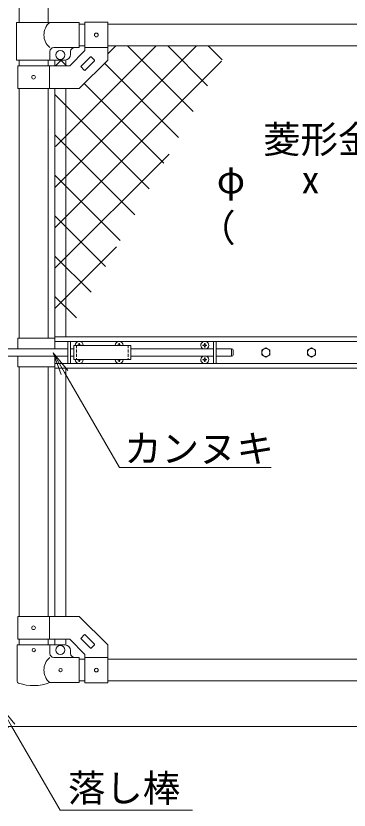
# Model space of a CAD drawing. Units: millimetres, scale not verified. Extents: x -4200 to 4200, y -2970 to 2970.
# Drawn here: x 1484 to 2068, y -765 to 626 of the extents above; entities that cross this region are included whole.
import ezdxf
from ezdxf.enums import TextEntityAlignment as Align

# ---------------------------------------------------------------- set-up
doc = ezdxf.new("R2010")
doc.units = ezdxf.units.MM
doc.header["$LTSCALE"] = 20
doc.linetypes.add('USER2', pattern=[0.375, 0.25, -0.125])
for name, color, linetype, lineweight in [('0-0_D-STR-TXT', 7, 'Continuous', 9), ('0-5_D-STR1', 1, 'Continuous', 18), ('0-6_D-BGD', 7, 'Continuous', 9), ('0-8_D-STR3', 3, 'Continuous', 13), ('0-B_D-STR2', 7, 'Continuous', 9)]:
    doc.layers.add(name, color=color, linetype=linetype, lineweight=lineweight)
doc.styles.add('ＭＳ ゴシック', font='')
doc.styles.get('ＭＳ ゴシック').set_extended_font_data('MS Gothic')

# ---------------------------------------------------------------- blocks, each defined once
blk = doc.blocks.new('MLeader1')
at = {"layer": '0-0_D-STR-TXT'}
blk.add_line((1470.63, -621.08), (1456.41, -583.1), dxfattribs=at)
for points in [[(1482.18, -614.41), (1456.41, -583.1), (1476.41, -617.74)], [(1476.41, -617.74), (1561.35, -764.87), (1785.96, -764.87), (1793.16, -764.87)]]:
    blk.add_lwpolyline(points, dxfattribs=at)
blk = doc.blocks.new('MLeader7')
at = {"layer": '0-0_D-STR-TXT'}
blk.add_line((1563.55, -1.96), (1549.33, 36.02), dxfattribs=at)
for points in [[(1575.1, 4.71), (1549.33, 36.02), (1569.33, 1.37)], [(1569.33, 1.37), (1665.36, -164.96), (1924.15, -164.96), (1931.35, -164.96)]]:
    blk.add_lwpolyline(points, dxfattribs=at)

msp = doc.modelspace()

# ---------------------------------------------------------------- linework, layer by layer
at = {"layer": '0-5_D-STR1'}
for p, q in [((1489.47, 1064.37), (1489.47, 614.37)), ((1540.27, 1064.37), (1540.27, 614.37)), ((1594.87, 611.37), (1604.87, 611.37)), ((1644.87, 611.37), (2279.07, 611.37)), ((1594.87, 573.37), (1604.87, 573.37)), ((1644.87, 573.37), (2279.07, 573.37)), ((1489.47, 548.37), (1489.47, 538.37)), ((1540.27, 548.37), (1540.27, 538.37)), ((1489.47, 498.37), (1489.47, 61.37)), ((1540.27, 498.37), (1540.27, 61.37)), ((1489.47, 11.37), (1489.47, -425.63)), ((1540.27, 11.37), (1540.27, -425.63)), ((1489.47, -465.63), (1489.47, -475.63)), ((1540.27, -465.63), (1540.27, -475.63)), ((1594.87, -500.63), (1604.87, -500.63)), ((1644.87, -500.63), (2279.07, -500.63)), ((1594.87, -538.63), (1604.87, -538.63)), ((1644.87, -538.63), (2279.07, -538.63))]:
    msp.add_line(p, q, dxfattribs=at)
at = {"layer": '0-6_D-BGD'}
msp.add_line((609.22, -618.63), (2359.22, -618.63), dxfattribs=at)
at = {"layer": '0-8_D-STR3'}
for p, q in [((1594.87, 614.37), (1484.92, 614.37)), ((1484.92, 614.37), (1484.92, 548.37)), ((1594.87, 570.37), (1594.87, 614.37)), ((1604.87, 614.62), (1604.87, 564.94)), ((1604.87, 614.62), (1644.87, 614.62)), ((1644.87, 614.62), (1644.87, 548.37)), ((1594.87, 570.37), (1550.42, 570.37)), ((1543.42, 548.37), (1543.42, 563.37)), ((1578.3, 538.37), (1604.87, 564.94)), ((1579.87, 558.37), (1579.87, 563.37)), ((1604.87, 570.12), (1644.87, 570.12)), ((1484.92, 548.37), (1569.87, 548.37)), ((1552.37, 548.37), (1552.37, 538.37)), ((1571.37, 548.37), (1571.37, 538.37)), ((1598.2, 537.77), (1614.46, 554.03)), ((1605.27, 530.7), (1621.53, 546.96)), ((1615.88, 554.03), (1621.53, 548.38)), ((1487.17, 538.37), (1578.3, 538.37)), ((1487.17, 538.37), (1487.17, 498.37)), ((1542.57, 538.37), (1542.57, 498.37)), ((1598.2, 536.36), (1603.85, 530.7)), ((1552.37, 498.37), (1552.37, 63.87)), ((1571.37, 498.37), (1571.37, 63.87)), ((1487.37, 61.37), (1487.37, 42.87)), ((1551.97, 61.37), (1487.37, 61.37)), ((1551.97, 63.87), (2371.97, 63.87)), ((1551.97, 63.87), (1551.97, 42.87)), ((1551.97, 55.87), (2371.97, 55.87)), ((1393.57, 42.87), (1574.87, 42.87)), ((1574.87, 55.37), (1574.87, 17.37)), ((1574.87, 55.37), (1592.27, 55.37)), ((1579.37, 55.37), (1579.37, 17.37)), ((1579.37, 42.87), (1585.37, 42.87)), ((1585.37, 48.87), (1585.37, 23.87)), ((1585.37, 48.87), (1685.37, 48.87)), ((1593.01, 49.29), (1591.72, 49.26)), ((1591.72, 49.26), (1591.72, 48.87)), ((1594.47, 52.02), (1594.45, 50.72)), ((1594.47, 52.02), (1595.26, 52.02)), ((1595.26, 52.02), (1595.28, 50.72)), ((1597.46, 55.37), (1662.27, 55.37)), ((1663.01, 49.29), (1661.72, 49.26)), ((1661.72, 49.26), (1661.72, 48.87)), ((1664.47, 52.02), (1664.45, 50.72)), ((1664.47, 52.02), (1665.26, 52.02)), ((1665.26, 52.02), (1665.28, 50.72)), ((1666.72, 49.29), (1668.02, 49.26)), ((1667.46, 55.37), (1812.27, 55.37)), ((1668.02, 49.26), (1668.02, 48.87)), ((1685.37, 48.87), (1685.37, 23.87)), ((1685.37, 42.87), (1830.37, 42.87)), ((1813.01, 49.29), (1811.72, 49.26)), ((1811.72, 49.26), (1811.72, 48.87)), ((1814.47, 52.02), (1814.45, 50.72)), ((1814.47, 45.72), (1814.45, 47.01)), ((1815.26, 52.02), (1814.47, 52.02)), ((1815.26, 45.72), (1814.47, 45.72)), ((1815.26, 52.02), (1815.28, 50.72)), ((1815.26, 45.72), (1815.28, 47.01)), ((1816.72, 48.45), (1818.02, 48.47)), ((1817.46, 55.37), (1834.87, 55.37)), ((1818.02, 48.47), (1818.02, 48.87)), ((1830.37, 55.37), (1830.37, 17.37)), ((1834.87, 55.37), (1834.87, 17.37)), ((1834.87, 42.87), (1861.87, 42.87)), ((1861.87, 42.87), (1861.87, 29.87)), ((1393.57, 29.87), (1574.87, 29.87)), ((1487.37, 29.87), (1487.37, 11.37)), ((1551.97, 29.87), (1551.97, 8.87)), ((1579.37, 29.87), (1585.37, 29.87)), ((1685.37, 29.87), (1830.37, 29.87)), ((1834.87, 29.87), (1861.87, 29.87)), ((1864.87, 39.87), (1864.87, 32.87)), ((1551.97, 16.87), (2371.97, 16.87)), ((1574.87, 17.37), (1592.27, 17.37)), ((1585.37, 23.87), (1685.37, 23.87)), ((1591.72, 23.47), (1591.72, 23.87)), ((1593.01, 23.45), (1591.72, 23.47)), ((1594.47, 20.72), (1594.45, 22.01)), ((1594.47, 20.72), (1595.26, 20.72)), ((1595.26, 20.72), (1595.28, 22.01)), ((1596.72, 23.45), (1598.02, 23.47)), ((1597.46, 17.37), (1662.27, 17.37)), ((1598.02, 23.47), (1598.02, 23.87)), ((1661.72, 23.47), (1661.72, 23.87)), ((1663.01, 23.45), (1661.72, 23.47)), ((1664.47, 20.72), (1664.45, 22.01)), ((1664.47, 20.72), (1665.26, 20.72)), ((1665.26, 20.72), (1665.28, 22.01)), ((1666.72, 23.45), (1668.02, 23.47)), ((1667.46, 17.37), (1812.27, 17.37)), ((1668.02, 23.47), (1668.02, 23.87)), ((1813.01, 24.29), (1811.72, 24.26)), ((1811.72, 24.26), (1811.72, 23.87)), ((1814.47, 27.02), (1814.45, 25.72)), ((1814.47, 20.72), (1814.45, 22.01)), ((1815.26, 27.02), (1814.47, 27.02)), ((1815.26, 20.72), (1814.47, 20.72)), ((1815.26, 27.02), (1815.28, 25.72)), ((1815.26, 20.72), (1815.28, 22.01)), ((1816.72, 24.29), (1818.02, 24.26)), ((1816.72, 23.45), (1818.02, 23.47)), ((1817.46, 17.37), (1834.87, 17.37)), ((1818.02, 24.26), (1818.02, 23.87)), ((1818.02, 23.47), (1818.02, 23.87)), ((1551.97, 11.37), (1487.37, 11.37)), ((1551.97, 8.87), (2371.97, 8.87)), ((1552.37, 8.87), (1552.37, -425.63)), ((1571.37, 8.87), (1571.37, -425.63)), ((1487.17, -465.63), (1487.17, -425.63)), ((1542.57, -465.63), (1542.57, -425.63)), ((1598.2, -463.62), (1603.85, -457.97)), ((1605.27, -457.97), (1621.53, -474.23)), ((1487.17, -465.63), (1578.3, -465.63)), ((1552.37, -465.63), (1552.37, -475.63)), ((1571.37, -465.63), (1571.37, -475.75)), ((1578.3, -465.63), (1604.87, -492.2)), ((1598.2, -465.04), (1614.46, -481.3)), ((1486.32, -475.63), (1543.42, -475.63)), ((1486.32, -475.63), (1486.32, -539.33)), ((1543.42, -475.63), (1543.42, -490.63)), ((1543.42, -475.63), (1569.87, -475.63)), ((1579.87, -490.63), (1579.87, -485.63)), ((1615.88, -481.3), (1621.53, -475.64)), ((1644.87, -541.88), (1644.87, -475.63)), ((1594.87, -497.63), (1550.42, -497.63)), ((1594.87, -541.63), (1594.87, -497.63)), ((1604.87, -541.88), (1604.87, -492.2)), ((1604.87, -497.38), (1644.87, -497.38)), ((1594.87, -541.63), (1543.42, -541.63)), ((1604.87, -541.88), (1644.87, -541.88))]:
    msp.add_line(p, q, dxfattribs=at)
at = {"layer": '0-8_D-STR3', "linetype": 'USER2'}
for p, q in [((1589.87, 48.87), (1589.87, 23.87)), ((1680.87, 48.87), (1680.87, 23.87))]:
    msp.add_line(p, q, dxfattribs=at)
at = {"layer": '0-8_D-STR3'}
for points in [[(1487.17, 498.37), (1594.87, 498.37), (1644.87, 548.37)], [(1596.72, 49.29), (1598.02, 49.26), (1598.02, 48.87)], [(1813.01, 48.45), (1811.72, 48.47), (1811.72, 48.87)], [(1816.72, 49.29), (1818.02, 49.26), (1818.02, 48.87)], [(1813.01, 23.45), (1811.72, 23.47), (1811.72, 23.87)], [(1487.17, -425.63), (1594.87, -425.63), (1644.87, -475.63)]]:
    msp.add_lwpolyline(points, dxfattribs=at)
for points in [[(1921.97, 44.47), (1914.95, 40.42), (1914.95, 32.32), (1921.97, 28.27), (1928.98, 32.32), (1928.98, 40.42)], [(2001.97, 44.47), (1994.95, 40.42), (1994.95, 32.32), (2001.97, 28.27), (2008.98, 32.32), (2008.98, 40.42)]]:
    msp.add_lwpolyline(points, close=True, dxfattribs=at)
for centre, radius in [((1624.87, 592.37), 3.25), ((1561.87, 557.37), 8), ((1514.87, 518.37), 3.25), ((1921.97, 36.37), 7.03), ((2001.97, 36.37), 7.03), ((1514.87, -445.63), 3.25), ((1515.27, -484.63), 3), ((1561.87, -484.63), 8), ((1562.27, -519.63), 3), ((1624.87, -519.63), 3.25)]:
    msp.add_circle(centre, radius, dxfattribs=at)
for centre, radius, start, end in [((1561.61, 592.37), 28.55, 129.59418, 230.40582), ((1550.42, 563.37), 7, 90, 180), ((1586.87, 563.37), 7, 90, 180), ((1569.87, 558.37), 10, 270, 0), ((1615.17, 553.33), 1, 45, 135), ((1620.83, 547.67), 1, 315, 45), ((1598.91, 537.06), 1, 135, 225), ((1604.56, 531.41), 1, 225, 315), ((1594.87, 48.87), 7, 0, 180), ((1664.87, 48.87), 7, 0, 180), ((1814.87, 48.87), 7, 301.00272, 238.99728), ((1592.96, 50.77), 1.49, 270, 0), ((1596.77, 50.77), 1.49, 180, 270), ((1662.96, 50.77), 1.49, 270, 0), ((1666.77, 50.77), 1.49, 180, 270), ((1812.96, 50.77), 1.49, 270, 0), ((1812.96, 46.96), 1.49, 0, 90), ((1816.77, 50.77), 1.49, 180, 270), ((1816.77, 46.96), 1.49, 90, 180), ((1861.87, 39.87), 3, 0, 90), ((1814.87, 23.87), 7, 121.00272, 58.99728), ((1861.87, 32.87), 3, 270, 0), ((1594.87, 23.87), 7, 180, 0), ((1592.96, 21.96), 1.49, 0, 90), ((1596.77, 21.96), 1.49, 90, 180), ((1664.87, 23.87), 7, 180, 0), ((1662.96, 21.96), 1.49, 0, 90), ((1666.77, 21.96), 1.49, 90, 180), ((1812.96, 25.77), 1.49, 270, 0), ((1812.96, 21.96), 1.49, 0, 90), ((1816.77, 25.77), 1.49, 180, 270), ((1816.77, 21.96), 1.49, 90, 180), ((1604.56, -458.67), 1, 45, 135), ((1598.91, -464.33), 1, 135, 225), ((1569.87, -485.63), 10, 0, 90), ((1615.17, -480.59), 1, 225, 315), ((1620.83, -474.94), 1, 315, 45), ((1561.61, -519.63), 28.55, 129.59418, 230.40582), ((1550.42, -490.63), 7, 180, 270), ((1586.87, -490.63), 7, 180, 270), ((1489.62, -539.33), 3.3, 180, 250.77949), ((1514.87, -466.9), 80, 250.77949, 290.9084)]:
    msp.add_arc(centre, radius, start, end, dxfattribs=at)
at = {"layer": '0-B_D-STR2'}
for p, q in [((1552.37, 325.38), (1800.35, 573.37)), ((1553.14, 396.87), (1729.64, 573.37)), ((1644.87, 559.3), (1658.93, 573.37)), ((1794.33, 458.26), (1679.22, 573.37)), ((1819.87, 503.43), (1749.93, 573.37)), ((1845.41, 548.6), (1820.64, 573.37)), ((1552.37, 254.67), (1844.25, 546.56)), ((1553.22, 538.37), (1563.22, 548.37)), ((1572.8, 538.37), (1562.8, 548.37)), ((1768.8, 413.08), (1639.19, 542.69)), ((1743.26, 367.91), (1603.83, 507.34)), ((1717.72, 322.74), (1552.37, 488.09)), ((1692.18, 277.57), (1552.37, 417.38)), ((1552.37, 183.96), (1752.28, 383.87)), ((1666.64, 232.39), (1552.37, 346.67)), ((1641.1, 187.22), (1552.37, 275.96)), ((1552.37, 113.25), (1660.31, 221.19)), ((1615.57, 142.05), (1552.37, 205.25)), ((1590.03, 96.88), (1552.37, 134.54))]:
    msp.add_line(p, q, dxfattribs=at)

# ---------------------------------------------------------------- block references
at = {"layer": '0-0_D-STR-TXT'}
for name in ['MLeader7', 'MLeader1']:
    msp.add_blockref(name, (0, 0), dxfattribs=at)

# ---------------------------------------------------------------- texts
at = {"layer": '0-0_D-STR-TXT', "style": 'ＭＳ ゴシック'}
for s, p in [('菱形金網', (1917.06, 371.09)), ('φ   x   mm目', (1835.84, 300.65)), ('（\u3000\u3000   \u3000\u3000）', (1803.36, 216.18)), ('カンヌキ', (1673.67, -170.22)), ('落し棒', (1575.14, -764.73))]:
    msp.add_text(s, height=48.09, dxfattribs=at).set_placement(p, align=Align.BOTTOM_LEFT)

doc.saveas('drawing.dxf')
